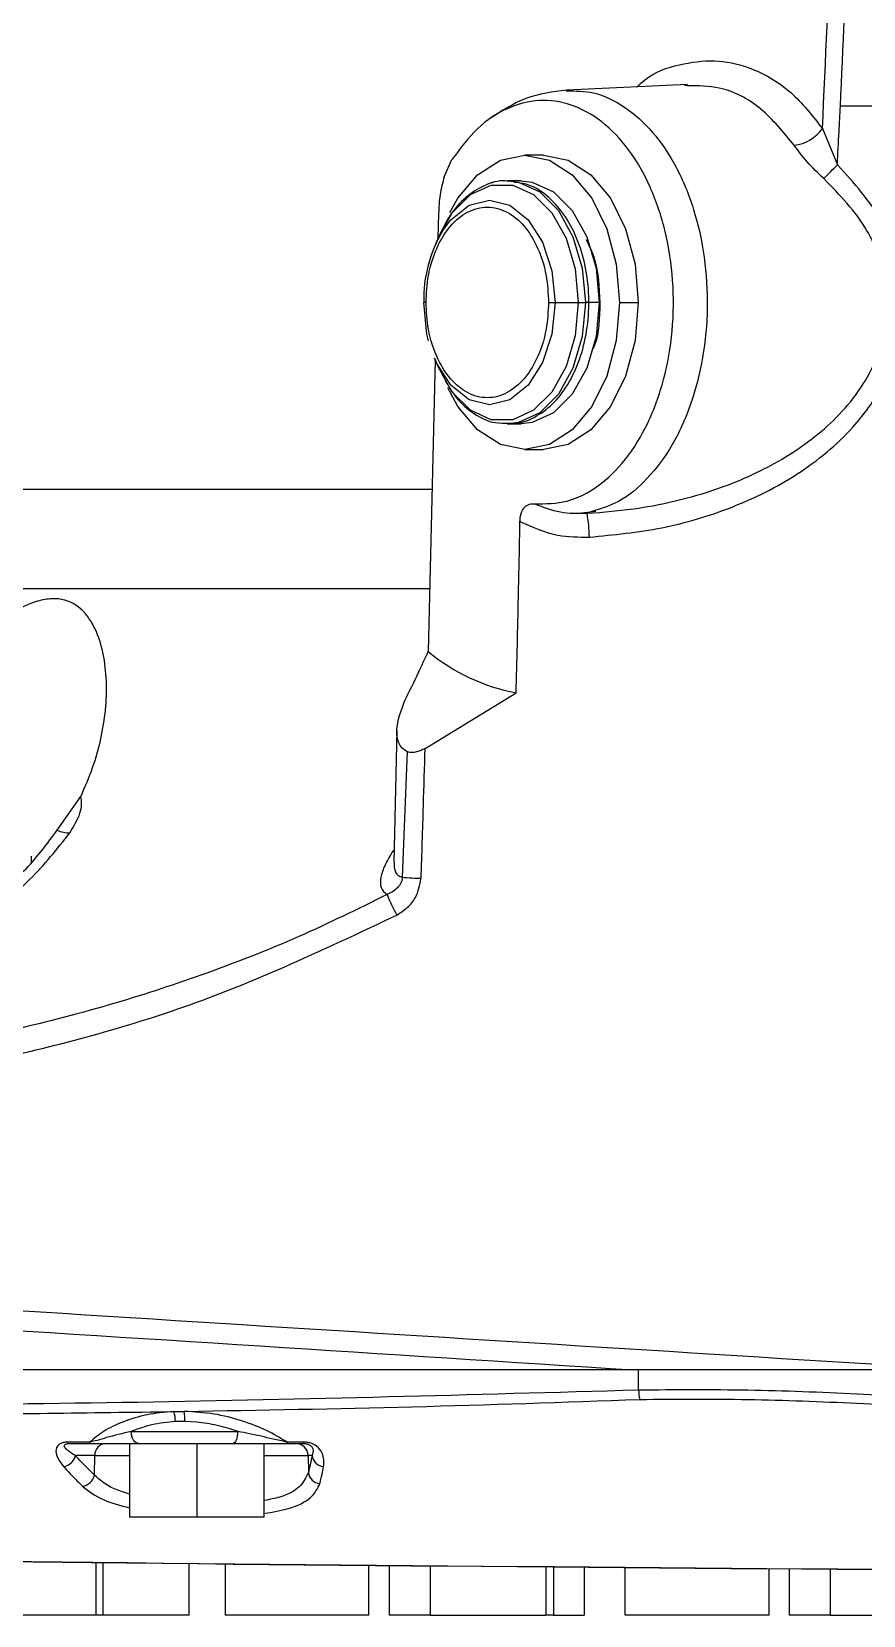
# Model space of a CAD drawing. Header units: millimetres. Extents: x -13464 to 9471, y -517 to 17126.
# Drawn here: x 6402.6 to 6436.5, y 12456.5 to 12521 of the extents above; entities that cross this region are included whole.
import ezdxf

# ---------------------------------------------------------------- set-up
doc = ezdxf.new("R2010")
doc.units = ezdxf.units.MM

msp = doc.modelspace()

# ---------------------------------------------------------------- linework, layer by layer
at = {"color": 7, "linetype": 'Continuous', "lineweight": 25}
for p, q in [((6429.36, 12518.879), (6424.436, 12518.654)), ((6429.36, 12518.831), (6429.23, 12518.84)), ((6439.723, 12518.003), (6435.588, 12518.003)), ((6434.858, 12517.09), (6435.465, 12515.615)), ((6419.438, 12515.126), (6419.757, 12515.823)), ((6423.494, 12516.003), (6422.728, 12516.003)), ((6422.575, 12514.953), (6422.012, 12514.953)), ((6419.21, 12513.626), (6419.186, 12512.625)), ((6419.189, 12512.632), (6419.038, 12512.27)), ((6418.699, 12510.003), (6418.606, 12510.003)), ((6423.693, 12510.003), (6423.964, 12510.003)), ((6423.964, 12510.003), (6424.902, 12510.003)), ((6424.902, 12510.003), (6425.194, 12510.003)), ((6425.757, 12510.003), (6425.194, 12510.003)), ((6426.585, 12510.003), (6427.351, 12510.003)), ((6419.038, 12507.736), (6419.189, 12507.374)), ((6419.069, 12507.662), (6418.789, 12495.776)), ((6422.045, 12505.053), (6421.789, 12505.065)), ((6422.012, 12505.053), (6422.575, 12505.053)), ((6422.728, 12504.003), (6423.494, 12504.003)), ((6397.545, 12502.392), (6418.945, 12502.392)), ((6425.043, 12501.422), (6425.618, 12501.494)), ((6425.543, 12501.516), (6425.261, 12501.409)), ((6418.849, 12498.325), (6397.312, 12498.325)), ((6418.662, 12491.831), (6422.373, 12494.098)), ((6417.508, 12492.575), (6417.381, 12487.185)), ((6417.925, 12491.698), (6417.731, 12486.578)), ((6403.669, 12488.499), (6404.628, 12489.875)), ((6402.624, 12487.21), (6402.624, 12487.437)), ((6417.355, 12487.662), (6417.392, 12487.668)), ((6427.363, 12465.692), (6427.361, 12466.503)), ((6408.423, 12464.806), (6408.844, 12464.813)), ((6406.684, 12463.994), (6411.022, 12463.994)), ((6409.354, 12464.377), (6408.864, 12464.403)), ((6404.146, 12463.503), (6405.029, 12463.503)), ((6406.608, 12463.503), (6406.608, 12460.503)), ((6409.358, 12463.503), (6409.358, 12460.503)), ((6412.108, 12460.503), (6412.108, 12463.503)), ((6413.057, 12463.503), (6413.737, 12463.503)), ((6405.194, 12463.012), (6404.408, 12463.012)), ((6405.181, 12462.22), (6405.194, 12463.012)), ((6405.194, 12463.012), (6406.608, 12463.012)), ((6412.108, 12463.012), (6413.891, 12463.012)), ((6414.056, 12463.012), (6413.891, 12463.012)), ((6413.891, 12463.012), (6413.903, 12462.325)), ((6409.358, 12460.503), (6406.608, 12460.503)), ((6412.108, 12460.503), (6409.358, 12460.503)), ((6405.247, 12456.503), (6405.247, 12458.637)), ((6405.54, 12456.503), (6405.54, 12458.634)), ((6409.051, 12456.503), (6409.051, 12458.598)), ((6410.514, 12458.583), (6410.514, 12456.503)), ((6416.366, 12456.503), (6416.366, 12458.526)), ((6417.202, 12458.519), (6417.202, 12456.503)), ((6418.874, 12458.503), (6418.874, 12456.503)), ((6423.576, 12458.46), (6423.576, 12456.503)), ((6423.89, 12458.457), (6423.89, 12456.503)), ((6425.144, 12458.446), (6425.144, 12456.503)), ((6426.816, 12456.503), (6426.816, 12458.431)), ((6432.668, 12458.382), (6432.668, 12456.503)), ((6433.504, 12458.375), (6433.504, 12456.503)), ((6435.176, 12458.361), (6435.176, 12456.503)), ((6405.247, 12456.503), (6401.736, 12456.503)), ((6405.54, 12456.503), (6405.247, 12456.503)), ((6409.051, 12456.503), (6405.54, 12456.503)), ((6416.366, 12456.503), (6410.514, 12456.503)), ((6418.874, 12456.503), (6417.202, 12456.503)), ((6418.874, 12456.503), (6423.576, 12456.503)), ((6423.89, 12456.503), (6423.576, 12456.503)), ((6423.89, 12456.503), (6425.144, 12456.503)), ((6432.668, 12456.503), (6426.816, 12456.503)), ((6435.176, 12456.503), (6433.504, 12456.503)), ((6435.176, 12456.503), (6439.878, 12456.503))]:
    msp.add_line(p, q, dxfattribs=at)
at = {"color": 7, "linetype": 'Continuous', "lineweight": 25, "flags": 128}
for points in [[(6419.673, 12513.664), (6420.001, 12514.246), (6420.8, 12515.199), (6421.73, 12515.799), (6422.728, 12516.003), (6423.726, 12515.799), (6424.656, 12515.199), (6425.455, 12514.246), (6426.068, 12513.003), (6426.453, 12511.556), (6426.585, 12510.003)], [(6423.494, 12516.003), (6424.492, 12515.799), (6425.423, 12515.199), (6426.221, 12514.246), (6426.834, 12513.003), (6427.219, 12511.556), (6427.351, 12510.003)], [(6419.189, 12512.632), (6419.761, 12513.655), (6420.505, 12514.399), (6421.354, 12514.787), (6422.238, 12514.787), (6423.086, 12514.399), (6423.83, 12513.655), (6424.409, 12512.616), (6424.776, 12511.365), (6424.902, 12510.003)], [(6422.038, 12514.953), (6422.465, 12514.903), (6423.334, 12514.506), (6424.096, 12513.744), (6424.689, 12512.679), (6425.065, 12511.398), (6425.194, 12510.003)], [(6422.575, 12514.953), (6423.028, 12514.903), (6423.897, 12514.506), (6424.659, 12513.744), (6425.252, 12512.679), (6425.628, 12511.398), (6425.757, 12510.003)], [(6419.375, 12512.923), (6419.711, 12513.374), (6420.458, 12513.966), (6421.286, 12514.17), (6422.114, 12513.966), (6422.86, 12513.374), (6423.453, 12512.452), (6423.833, 12511.291), (6423.964, 12510.003)], [(6418.805, 12508.433), (6418.738, 12508.715), (6418.607, 12510.003)], [(6423.964, 12510.003), (6423.833, 12508.715), (6423.453, 12507.554), (6422.86, 12506.632), (6422.114, 12506.04), (6421.286, 12505.836), (6420.458, 12506.04), (6419.711, 12506.632), (6419.119, 12507.554), (6419.038, 12507.736)], [(6424.902, 12510.003), (6424.776, 12508.641), (6424.409, 12507.39), (6423.83, 12506.351), (6423.086, 12505.607), (6422.238, 12505.219), (6421.354, 12505.219), (6420.505, 12505.607), (6419.761, 12506.351), (6419.189, 12507.374)], [(6426.585, 12510.003), (6426.453, 12508.45), (6426.068, 12507.003), (6425.455, 12505.76), (6424.656, 12504.807), (6423.726, 12504.207), (6422.728, 12504.003), (6421.73, 12504.207), (6420.8, 12504.807), (6420.001, 12505.76), (6419.585, 12506.527)], [(6425.194, 12510.003), (6425.065, 12508.608), (6424.689, 12507.327), (6424.096, 12506.262), (6423.334, 12505.5), (6422.465, 12505.103), (6422.045, 12505.053)], [(6425.757, 12510.003), (6425.628, 12508.608), (6425.252, 12507.327), (6424.659, 12506.262), (6423.897, 12505.5), (6423.028, 12505.103), (6422.575, 12505.053)], [(6427.351, 12510.003), (6427.219, 12508.45), (6426.834, 12507.003), (6426.221, 12505.76), (6425.423, 12504.807), (6424.492, 12504.207), (6423.494, 12504.003)], [(6406.983, 12463.503), (6406.925, 12463.512), (6406.87, 12463.54), (6406.818, 12463.585), (6406.773, 12463.646), (6406.736, 12463.721), (6406.708, 12463.806), (6406.69, 12463.898), (6406.684, 12463.994)], [(6411.022, 12463.994), (6411.018, 12463.898), (6411.007, 12463.806), (6410.99, 12463.721), (6410.966, 12463.646), (6410.938, 12463.585), (6410.906, 12463.54), (6410.871, 12463.512), (6410.835, 12463.503)], [(6404.998, 12463.563), (6404.503, 12463.563), (6404.114, 12463.563)], [(6404.146, 12463.503), (6404.141, 12463.504), (6404.137, 12463.507), (6404.133, 12463.512), (6404.129, 12463.518), (6404.126, 12463.527), (6404.122, 12463.537), (6404.118, 12463.549), (6404.114, 12463.563)], [(6404.998, 12463.563), (6405.001, 12463.549), (6405.005, 12463.537), (6405.009, 12463.527), (6405.013, 12463.518), (6405.017, 12463.512), (6405.021, 12463.507), (6405.025, 12463.504), (6405.029, 12463.503)], [(6413.705, 12463.564), (6413.324, 12463.564), (6413.025, 12463.564)], [(6413.025, 12463.564), (6413.029, 12463.55), (6413.033, 12463.538), (6413.037, 12463.527), (6413.041, 12463.519), (6413.045, 12463.512), (6413.049, 12463.507), (6413.053, 12463.504), (6413.057, 12463.503)], [(6413.737, 12463.503), (6413.733, 12463.504), (6413.728, 12463.507), (6413.724, 12463.512), (6413.72, 12463.519), (6413.716, 12463.527), (6413.712, 12463.538), (6413.709, 12463.55), (6413.705, 12463.564)]]:
    msp.add_lwpolyline(points, dxfattribs=at)
at = {"color": 7, "linetype": 'Continuous', "lineweight": 25}
for centre, radius, start, end in [((6433.526, 12518.019), 1.624, 276.44309, 325.11569), ((6419.904, 12530.172), 21.308, 314.77744, 316.90867), ((6424.051, 12510.133), 5.445, 149.17692, 181.36742), ((6419.136, 12500.295), 6.225, 1.32235, 10.30892), ((6423.813, 12501.844), 7.878, 230.37219, 259.46268), ((6404.164, 12489.526), 1.14, 244.27135, 270.72985), ((6418.957, 12501.812), 15.283, 265.39946, 268.28538), ((6424.962, 12489.1), 8.49, 202.34539, 208.57898), ((6429.293, 12465.738), 1.931, 181.35762, 193.08131), ((6406.854, 12464.358), 1.632, 1.35621, 15.96893), ((6406.047, 12464.471), 2.818, 358.62408, 6.97832), ((6405.672, 12463.025), 0.479, 92.69095, 181.57152), ((6413.393, 12463.004), 0.499, 0.8495, 89.8556), ((6403.849, 12463.134), 0.572, 277.56654, 347.68195), ((6414.552, 12463.066), 0.499, 186.18752, 266.85601), ((6404.628, 12462.322), 0.562, 277.37032, 349.54468), ((6414.403, 12462.372), 0.502, 185.35263, 266.83673)]:
    msp.add_arc(centre, radius, start, end, dxfattribs=at)
for points, knots in [([(6434.858, 12517.09), (6435.115, 12522.674), (6435.575, 12532.644), (6435.761, 12542.616), (6435.842, 12547.003)], [0, 0, 0, 0, 0.5601417, 1, 1, 1, 1]), ([(6435.588, 12518.003), (6435.808, 12522.826), (6436.248, 12532.491), (6436.432, 12542.159), (6436.524, 12547.003)], [0, 0, 0, 0, 0.499035, 1, 1, 1, 1]), ([(6427.296, 12518.785), (6427.397, 12518.881), (6427.917, 12519.378), (6429.017, 12519.722), (6430.446, 12519.927), (6432.006, 12519.602), (6433.556, 12518.731), (6434.443, 12517.613), (6434.858, 12517.09)], [0, 0, 0, 0, 0.042961, 0.222639, 0.396685, 0.566502, 0.797304, 1, 1, 1, 1]), ([(6424.433, 12518.654), (6423.868, 12518.583), (6422.752, 12518.441), (6421.772, 12517.797), (6421.288, 12517.479)], [0, 0, 0, 0, 0.505957, 1, 1, 1, 1]), ([(6433.708, 12516.405), (6433.275, 12516.934), (6432.383, 12518.02), (6430.837, 12518.826), (6429.794, 12518.829), (6429.36, 12518.831)], [0, 0, 0, 0, 0.355986, 0.732071, 1, 1, 1, 1]), ([(6423.133, 12501.795), (6423.574, 12501.798), (6424.456, 12501.803), (6425.727, 12502.457), (6426.857, 12503.542), (6427.779, 12505.037), (6428.435, 12506.836), (6428.785, 12508.835), (6428.806, 12510.904), (6428.498, 12512.917), (6427.881, 12514.75), (6426.991, 12516.289), (6425.884, 12517.438), (6424.63, 12518.125), (6423.305, 12518.312), (6421.994, 12517.976), (6420.76, 12517.171), (6420.091, 12516.273), (6419.757, 12515.823)], [0, 0, 0, 0, 0.062437, 0.125024, 0.1876, 0.250003, 0.312452, 0.375035, 0.437583, 0.499954, 0.562423, 0.625, 0.687518, 0.749865, 0.812352, 0.874919, 0.937405, 1, 1, 1, 1]), ([(6424.411, 12518.621), (6424.784, 12518.62), (6425.599, 12518.618), (6426.812, 12518.025), (6427.967, 12516.998), (6428.931, 12515.564), (6429.652, 12513.819), (6430.088, 12511.859), (6430.214, 12509.794), (6430.024, 12507.741), (6429.529, 12505.816), (6428.756, 12504.123), (6427.747, 12502.777), (6426.653, 12501.855), (6425.881, 12501.619), (6425.543, 12501.516)], [0, 0, 0, 0, 0.066868, 0.146079, 0.225289, 0.304499, 0.383709, 0.462919, 0.54213, 0.62134, 0.70055, 0.77976, 0.858971, 0.938181, 1, 1, 1, 1]), ([(6435.465, 12515.615), (6435.488, 12516.06), (6435.53, 12516.856), (6435.57, 12517.653), (6435.588, 12518.003)], [0, 0, 0, 0, 0.559937, 1, 1, 1, 1]), ([(6434.913, 12515.046), (6434.679, 12515.271), (6434.214, 12515.718), (6433.876, 12516.177), (6433.708, 12516.405)], [0, 0, 0, 0, 0.503102, 1, 1, 1, 1]), ([(6425.36, 12500.439), (6426.35, 12500.535), (6428.33, 12500.728), (6431.203, 12501.587), (6433.889, 12502.917), (6435.965, 12504.624), (6437.345, 12506.521), (6438.088, 12508.402), (6438.275, 12510.744), (6437.489, 12513.388), (6436.141, 12514.871), (6435.465, 12515.615)], [0, 0, 0, 0, 0.1248911, 0.249779, 0.3746875, 0.4998806, 0.5834948, 0.6672262, 0.7504809, 0.8748461, 1, 1, 1, 1]), ([(6422.042, 12514.932), (6422, 12514.939), (6421.678, 12514.995), (6421.067, 12514.789), (6420.301, 12514.318), (6419.64, 12513.576), (6419.33, 12512.917), (6419.176, 12512.59)], [0, 0, 0, 0, 0.035838, 0.27597, 0.515165, 0.7597, 1, 1, 1, 1]), ([(6422.043, 12514.932), (6422.001, 12514.939), (6421.678, 12514.995), (6421.067, 12514.789), (6420.301, 12514.318), (6419.64, 12513.576), (6419.33, 12512.917), (6419.176, 12512.59)], [0, 0, 0, 0, 0.036183, 0.276229, 0.515339, 0.759786, 1, 1, 1, 1]), ([(6419.438, 12515.126), (6419.375, 12514.885), (6419.249, 12514.404), (6419.223, 12513.885), (6419.21, 12513.626)], [0, 0, 0, 0, 0.500182, 1, 1, 1, 1]), ([(6422.046, 12505.093), (6422.16, 12505.084), (6422.558, 12505.056), (6423.22, 12505.342), (6423.957, 12505.908), (6424.572, 12506.748), (6425.032, 12507.795), (6425.304, 12508.99), (6425.368, 12510.252), (6425.221, 12511.499), (6424.869, 12512.653), (6424.33, 12513.647), (6423.627, 12514.394), (6422.922, 12514.837), (6422.456, 12514.88), (6422.289, 12514.895)], [0, 0, 0, 0, 0.032454, 0.112532, 0.192968, 0.275489, 0.359506, 0.443892, 0.52826, 0.612704, 0.697372, 0.782438, 0.867927, 0.952866, 1, 1, 1, 1]), ([(6425.261, 12501.409), (6425.935, 12501.461), (6427.218, 12501.561), (6429.077, 12501.937), (6430.715, 12502.431), (6432.143, 12503.028), (6433.401, 12503.703), (6434.538, 12504.487), (6435.584, 12505.433), (6436.445, 12506.494), (6437.103, 12507.708), (6437.479, 12509.007), (6437.538, 12510.36), (6437.319, 12511.462), (6436.998, 12512.307), (6436.378, 12513.548), (6435.562, 12514.382), (6434.913, 12515.046)], [0, 0, 0, 0, 0.091255, 0.173844, 0.255717, 0.322172, 0.38257, 0.448342, 0.508337, 0.572636, 0.632063, 0.693732, 0.753856, 0.813287, 0.844102, 0.875878, 1, 1, 1, 1]), ([(6418.699, 12510.003), (6418.719, 12510.37), (6418.763, 12511.202), (6419.13, 12512.296), (6419.694, 12513.179), (6420.386, 12513.748), (6421.196, 12513.959), (6422.006, 12513.748), (6422.698, 12513.179), (6423.262, 12512.296), (6423.629, 12511.202), (6423.673, 12510.37), (6423.693, 12510.003)], [0, 0, 0, 0, 0.090412, 0.204776, 0.295189, 0.394898, 0.5, 0.605102, 0.704811, 0.795224, 0.909588, 1, 1, 1, 1]), ([(6425.222, 12512.568), (6425.351, 12512.304), (6425.713, 12511.56), (6425.754, 12510.614), (6425.781, 12510.003)], [0, 0, 0, 0, 0.354243, 1, 1, 1, 1]), ([(6423.693, 12510.003), (6423.673, 12509.636), (6423.629, 12508.804), (6423.262, 12507.71), (6422.698, 12506.827), (6422.006, 12506.258), (6421.196, 12506.047), (6420.386, 12506.258), (6419.694, 12506.827), (6419.13, 12507.71), (6418.763, 12508.804), (6418.719, 12509.636), (6418.699, 12510.003)], [0, 0, 0, 0, 0.0904125, 0.2047762, 0.2951887, 0.3948976, 0.5, 0.6051024, 0.7048113, 0.7952238, 0.9095875, 1, 1, 1, 1]), ([(6425.781, 12510.003), (6425.773, 12509.38), (6425.764, 12508.702), (6425.53, 12508.166), (6425.511, 12508.123)], [0, 0, 0, 0, 0.918527, 1, 1, 1, 1]), ([(6419.481, 12506.824), (6419.625, 12506.58), (6419.956, 12506.015), (6420.66, 12505.427), (6421.397, 12505.069), (6421.871, 12505.086), (6422.046, 12505.093)], [0, 0, 0, 0, 0.229241, 0.529842, 0.826615, 1, 1, 1, 1]), ([(6422.528, 12501.078), (6422.531, 12501.135), (6422.537, 12501.248), (6422.574, 12501.407), (6422.633, 12501.549), (6422.714, 12501.66), (6422.81, 12501.738), (6422.95, 12501.8), (6423.06, 12501.797), (6423.133, 12501.795)], [0, 0, 0, 0, 0.128374, 0.2503915, 0.374695, 0.499994, 0.6199152, 0.7503206, 1, 1, 1, 1]), ([(6423.133, 12501.795), (6423.476, 12501.664), (6424.162, 12501.403), (6424.894, 12501.407), (6425.261, 12501.409)], [0, 0, 0, 0, 0.500192, 1, 1, 1, 1]), ([(6422.373, 12494.098), (6422.405, 12495.401), (6422.464, 12497.727), (6422.509, 12500.054), (6422.528, 12501.078)], [0, 0, 0, 0, 0.560023, 1, 1, 1, 1]), ([(6422.528, 12501.078), (6423.035, 12500.85), (6423.939, 12500.444), (6424.926, 12500.44), (6425.36, 12500.439)], [0, 0, 0, 0, 0.560501, 1, 1, 1, 1]), ([(6404.628, 12489.875), (6404.799, 12490.265), (6405.141, 12491.042), (6405.466, 12492.225), (6405.658, 12493.406), (6405.696, 12494.573), (6405.57, 12495.698), (6405.3, 12496.569), (6404.958, 12497.162), (6404.521, 12497.66), (6403.918, 12497.954), (6403.164, 12497.921), (6402.565, 12497.743), (6401.941, 12497.434), (6401.117, 12496.903), (6400.102, 12496.076), (6398.825, 12494.875), (6397.449, 12493.457), (6395.985, 12491.874), (6395.042, 12490.812), (6394.577, 12490.289)], [0, 0, 0, 0, 0.062498, 0.124561, 0.186751, 0.249464, 0.312021, 0.374777, 0.407763, 0.437564, 0.500019, 0.530834, 0.562715, 0.592613, 0.625516, 0.688202, 0.75049, 0.83104, 0.916813, 1, 1, 1, 1]), ([(6417.84, 12493.779), (6418.023, 12494.157), (6418.342, 12494.818), (6418.655, 12495.489), (6418.789, 12495.776)], [0, 0, 0, 0, 0.572107, 1, 1, 1, 1]), ([(6417.925, 12491.698), (6417.856, 12491.742), (6417.708, 12491.835), (6417.541, 12492.125), (6417.446, 12492.752), (6417.683, 12493.369), (6417.84, 12493.779)], [0, 0, 0, 0, 0.119364, 0.251153, 0.501465, 1, 1, 1, 1]), ([(6418.662, 12491.831), (6418.594, 12491.795), (6418.464, 12491.726), (6418.262, 12491.665), (6418.072, 12491.647), (6417.974, 12491.681), (6417.925, 12491.698)], [0, 0, 0, 0, 0.259378, 0.500451, 0.750146, 1, 1, 1, 1]), ([(6418.5, 12486.536), (6418.532, 12487.524), (6418.588, 12489.289), (6418.64, 12491.055), (6418.662, 12491.831)], [0, 0, 0, 0, 0.55999, 1, 1, 1, 1]), ([(6404.178, 12488.386), (6404.341, 12488.657), (6404.586, 12489.063), (6404.681, 12489.562), (6404.646, 12489.771), (6404.628, 12489.875)], [0, 0, 0, 0, 0.501313, 0.751264, 1, 1, 1, 1]), ([(6389.224, 12483.172), (6389.288, 12482.863), (6389.414, 12482.247), (6390.72, 12481.883), (6392.754, 12481.937), (6395.309, 12482.447), (6398.006, 12483.4), (6400.505, 12484.764), (6402.637, 12486.442), (6403.665, 12487.738), (6404.178, 12488.386)], [0, 0, 0, 0, 0.124968, 0.2487084, 0.3720545, 0.4957532, 0.6203573, 0.746414, 0.8732622, 1, 1, 1, 1]), ([(6400.787, 12485.503), (6401.351, 12485.966), (6402.479, 12486.89), (6403.272, 12487.963), (6403.669, 12488.499)], [0, 0, 0, 0, 0.5003, 1, 1, 1, 1]), ([(6417.355, 12487.662), (6417.236, 12487.462), (6417.005, 12487.075), (6416.835, 12486.564), (6416.82, 12486.129), (6417.013, 12485.958), (6417.109, 12485.873)], [0, 0, 0, 0, 0.259672, 0.503071, 0.752868, 1, 1, 1, 1]), ([(6417.395, 12487.185), (6417.398, 12487.043), (6417.403, 12486.827), (6417.553, 12486.645), (6417.673, 12486.6), (6417.731, 12486.578)], [0, 0, 0, 0, 0.495929, 0.755264, 1, 1, 1, 1]), ([(6417.731, 12486.578), (6417.73, 12486.539), (6417.726, 12486.459), (6417.663, 12486.307), (6417.538, 12486.142), (6417.343, 12485.979), (6417.187, 12485.908), (6417.109, 12485.873)], [0, 0, 0, 0, 0.11383, 0.230794, 0.48008, 0.739119, 1, 1, 1, 1]), ([(6417.506, 12485.039), (6417.655, 12485.133), (6417.951, 12485.32), (6418.362, 12485.815), (6418.448, 12486.263), (6418.5, 12486.536)], [0, 0, 0, 0, 0.281266, 0.562225, 1, 1, 1, 1]), ([(6417.109, 12485.873), (6415.918, 12485.286), (6413.441, 12484.065), (6409.646, 12482.589), (6405.669, 12481.302), (6402.356, 12480.45), (6399.56, 12479.862), (6397.363, 12479.466), (6395.069, 12479.128), (6392.692, 12478.854), (6390.115, 12478.642), (6387.632, 12478.521), (6385.964, 12478.508), (6385.304, 12478.503)], [0, 0, 0, 0, 0.120858, 0.251413, 0.370387, 0.501407, 0.562716, 0.630452, 0.704617, 0.773796, 0.84822, 0.939937, 1, 1, 1, 1]), ([(6385.255, 12477.452), (6388.043, 12477.541), (6393.601, 12477.717), (6401.833, 12479.175), (6409.908, 12481.44), (6414.968, 12483.837), (6417.506, 12485.039)], [0, 0, 0, 0, 0.249923, 0.498259, 0.748286, 1, 1, 1, 1]), ([(6440.517, 12466.503), (6420.987, 12467.724), (6393.784, 12469.426), (6358.912, 12471.638), (6343.565, 12472.55), (6335.891, 12473.006)], [0, 0, 0, 0, 0.560004, 0.780006, 1, 1, 1, 1]), ([(6335.86, 12472.407), (6346.006, 12471.742), (6366.295, 12470.41), (6396.724, 12468.454), (6417.011, 12467.153), (6427.155, 12466.503)], [0, 0, 0, 0, 0.333376, 0.666682, 1, 1, 1, 1]), ([(6427.155, 12466.503), (6424.127, 12466.503), (6417.747, 12466.503), (6408.344, 12466.503), (6398.577, 12466.503), (6388.966, 12466.503), (6379.156, 12466.503), (6369.554, 12466.503), (6359.907, 12466.503), (6351.271, 12466.503), (6343.718, 12466.503), (6337.27, 12466.503), (6331.438, 12466.503), (6326.326, 12466.503), (6321.904, 12466.503), (6317.711, 12466.503), (6313.819, 12466.503), (6310.268, 12466.503), (6307.113, 12466.503), (6304.385, 12466.503), (6302.122, 12466.503), (6300.336, 12466.503), (6299.08, 12466.503), (6298.328, 12466.503), (6298.268, 12466.503), (6298.24, 12466.503)], [0, 0, 0, 0, 0.059731, 0.125884, 0.185076, 0.251756, 0.314695, 0.377635, 0.44043, 0.503252, 0.545485, 0.58742, 0.628842, 0.659878, 0.69117, 0.722437, 0.753716, 0.785014, 0.816314, 0.847462, 0.878653, 0.90992, 0.941192, 0.972454, 1, 1, 1, 1]), ([(6440.517, 12466.503), (6439.589, 12466.503), (6437.779, 12466.503), (6435.076, 12466.503), (6432.394, 12466.503), (6429.744, 12466.503), (6427.998, 12466.503), (6427.155, 12466.503)], [0, 0, 0, 0, 0.207786, 0.405202, 0.605653, 0.809478, 1, 1, 1, 1]), ([(6307.395, 12464.662), (6308.556, 12464.68), (6310.876, 12464.717), (6315.035, 12464.749), (6319.594, 12464.788), (6324.489, 12464.802), (6329.583, 12464.808), (6335.625, 12464.786), (6342.597, 12464.781), (6350.42, 12464.98), (6358.22, 12465.05), (6370.28, 12464.913), (6386.465, 12465.012), (6406.968, 12465.117), (6420.565, 12465.5), (6427.363, 12465.692)], [0, 0, 0, 0, 0.043889, 0.087722, 0.131372, 0.175249, 0.217875, 0.25965, 0.321725, 0.383979, 0.445991, 0.507406, 0.671569, 0.835809, 1, 1, 1, 1]), ([(6408.844, 12464.813), (6411.944, 12464.867), (6418.144, 12464.975), (6424.323, 12465.192), (6427.413, 12465.301)], [0, 0, 0, 0, 0.499965, 1, 1, 1, 1]), ([(6427.363, 12465.692), (6428.847, 12465.702), (6431.806, 12465.721), (6436.265, 12465.543), (6439.231, 12465.384), (6440.713, 12465.304)], [0, 0, 0, 0, 0.3346339, 0.6674508, 1, 1, 1, 1]), ([(6427.413, 12465.301), (6428.883, 12465.312), (6431.824, 12465.334), (6436.262, 12465.156), (6439.221, 12464.995), (6440.7, 12464.914)], [0, 0, 0, 0, 0.333218, 0.666595, 1, 1, 1, 1]), ([(6308.05, 12464.284), (6309.56, 12464.306), (6312.568, 12464.35), (6318.11, 12464.391), (6324.141, 12464.421), (6330.539, 12464.421), (6337.088, 12464.404), (6343.645, 12464.412), (6350.207, 12464.564), (6358.05, 12464.642), (6367.177, 12464.508), (6377.482, 12464.554), (6387.808, 12464.591), (6398.122, 12464.665), (6404.989, 12464.759), (6408.423, 12464.806)], [0, 0, 0, 0, 0.065529, 0.130626, 0.196021, 0.259505, 0.321609, 0.383517, 0.445659, 0.507694, 0.606085, 0.704563, 0.803037, 0.901514, 1, 1, 1, 1]), ([(6408.423, 12464.806), (6408.048, 12464.772), (6407.301, 12464.704), (6406.338, 12464.406), (6405.539, 12464.021), (6405.178, 12463.715), (6404.998, 12463.563)], [0, 0, 0, 0, 0.251521, 0.502141, 0.752267, 1, 1, 1, 1]), ([(6413.025, 12463.564), (6412.759, 12463.725), (6412.226, 12464.048), (6411.204, 12464.447), (6410.057, 12464.742), (6409.248, 12464.79), (6408.844, 12464.813)], [0, 0, 0, 0, 0.249185, 0.498978, 0.749252, 1, 1, 1, 1]), ([(6406.684, 12463.994), (6406.336, 12463.914), (6405.847, 12463.801), (6405.346, 12463.643), (6405.097, 12463.586), (6404.998, 12463.563)], [0, 0, 0, 0, 0.598345, 0.83897, 1, 1, 1, 1]), ([(6408.485, 12464.396), (6408.156, 12464.364), (6407.497, 12464.3), (6406.955, 12464.096), (6406.684, 12463.994)], [0, 0, 0, 0, 0.498775, 1, 1, 1, 1]), ([(6408.864, 12464.403), (6408.793, 12464.403), (6408.666, 12464.404), (6408.54, 12464.399), (6408.485, 12464.396)], [0, 0, 0, 0, 0.5594928, 1, 1, 1, 1]), ([(6411.022, 12463.994), (6410.748, 12464.086), (6410.218, 12464.264), (6409.635, 12464.34), (6409.354, 12464.377)], [0, 0, 0, 0, 0.518446, 1, 1, 1, 1]), ([(6413.025, 12463.564), (6412.836, 12463.604), (6412.474, 12463.68), (6411.845, 12463.836), (6411.348, 12463.931), (6411.022, 12463.994)], [0, 0, 0, 0, 0.274806, 0.524618, 1, 1, 1, 1]), ([(6404.114, 12463.563), (6404.063, 12463.561), (6403.959, 12463.556), (6403.829, 12463.517), (6403.735, 12463.461), (6403.612, 12463.331), (6403.587, 12463.009), (6403.789, 12462.744), (6403.924, 12462.566)], [0, 0, 0, 0, 0.0623326, 0.1245905, 0.1875181, 0.2507167, 0.5006642, 1, 1, 1, 1]), ([(6404.408, 12463.012), (6404.266, 12463.097), (6404.06, 12463.222), (6403.944, 12463.382), (6403.968, 12463.453), (6403.999, 12463.478), (6404.037, 12463.491), (6404.069, 12463.498), (6404.106, 12463.502), (6404.132, 12463.503), (6404.146, 12463.503)], [0, 0, 0, 0, 0.561786, 0.816967, 0.878569, 0.925046, 0.944308, 0.962288, 0.980392, 1, 1, 1, 1]), ([(6405.029, 12463.503), (6405.238, 12463.503), (6405.657, 12463.503), (6406.257, 12463.503), (6406.708, 12463.503), (6406.983, 12463.503)], [0, 0, 0, 0, 0.2793183, 0.5595444, 1, 1, 1, 1]), ([(6406.983, 12463.503), (6407.3, 12463.503), (6407.945, 12463.503), (6409.3, 12463.503), (6410.257, 12463.503), (6410.835, 12463.503)], [0, 0, 0, 0, 0.276671, 0.562562, 1, 1, 1, 1]), ([(6410.835, 12463.503), (6411.239, 12463.503), (6411.801, 12463.503), (6412.531, 12463.503), (6412.882, 12463.503), (6413.057, 12463.503)], [0, 0, 0, 0, 0.560244, 0.780385, 1, 1, 1, 1]), ([(6414.525, 12462.567), (6414.538, 12462.747), (6414.558, 12463.017), (6414.317, 12463.36), (6414.061, 12463.506), (6413.863, 12463.557), (6413.758, 12463.562), (6413.705, 12463.564)], [0, 0, 0, 0, 0.500382, 0.750785, 0.875751, 0.93792, 1, 1, 1, 1]), ([(6413.737, 12463.503), (6413.749, 12463.503), (6413.773, 12463.502), (6413.81, 12463.498), (6413.846, 12463.491), (6413.894, 12463.478), (6413.947, 12463.454), (6414.044, 12463.385), (6414.119, 12463.225), (6414.081, 12463.099), (6414.056, 12463.012)], [0, 0, 0, 0, 0.018675, 0.036412, 0.054506, 0.07418, 0.121684, 0.183814, 0.438996, 1, 1, 1, 1]), ([(6403.924, 12462.566), (6404.068, 12462.41), (6404.324, 12462.131), (6404.585, 12461.877), (6404.7, 12461.764)], [0, 0, 0, 0, 0.560132, 1, 1, 1, 1]), ([(6405.181, 12462.22), (6405.035, 12462.361), (6404.776, 12462.614), (6404.521, 12462.89), (6404.408, 12463.012)], [0, 0, 0, 0, 0.559991, 1, 1, 1, 1]), ([(6414.056, 12463.012), (6414.027, 12462.878), (6413.977, 12462.64), (6413.926, 12462.421), (6413.903, 12462.325)], [0, 0, 0, 0, 0.559992, 1, 1, 1, 1]), ([(6414.375, 12461.87), (6414.404, 12461.995), (6414.454, 12462.218), (6414.503, 12462.46), (6414.525, 12462.567)], [0, 0, 0, 0, 0.5598171, 1, 1, 1, 1]), ([(6406.608, 12461.445), (6406.394, 12461.511), (6405.754, 12461.709), (6405.41, 12462.016), (6405.181, 12462.22)], [0, 0, 0, 0, 0.335077, 1, 1, 1, 1]), ([(6413.903, 12462.325), (6413.809, 12462.122), (6413.624, 12461.729), (6412.95, 12461.348), (6412.327, 12461.224), (6412.108, 12461.18)], [0, 0, 0, 0, 0.408194, 0.792133, 1, 1, 1, 1]), ([(6412.108, 12460.654), (6412.451, 12460.714), (6413.258, 12460.858), (6414.078, 12461.269), (6414.276, 12461.67), (6414.375, 12461.87)], [0, 0, 0, 0, 0.269241, 0.633703, 1, 1, 1, 1]), ([(6404.7, 12461.764), (6404.954, 12461.565), (6405.409, 12461.208), (6406.241, 12460.98), (6406.608, 12460.88)], [0, 0, 0, 0, 0.559062, 1, 1, 1, 1]), ([(6497.709, 12458.008), (6466.822, 12458.163), (6423.286, 12458.381), (6379.753, 12458.93), (6367.104, 12459.09)], [0, 0, 0, 0, 0.709438, 1, 1, 1, 1]), ([(6497.707, 12458.011), (6466.84, 12458.169), (6433.768, 12458.338), (6398.493, 12458.722), (6391.879, 12458.798), (6385.265, 12458.876), (6378.651, 12458.959), (6373.523, 12459.025), (6370.599, 12459.065), (6369.881, 12459.075)], [0, 0, 0, 0, 0.724414, 0.776158, 0.827902, 0.879646, 0.93139, 0.983134, 1, 1, 1, 1])]:
    msp.add_open_spline(points, degree=3, knots=knots, dxfattribs=at)

doc.saveas('drawing.dxf')
